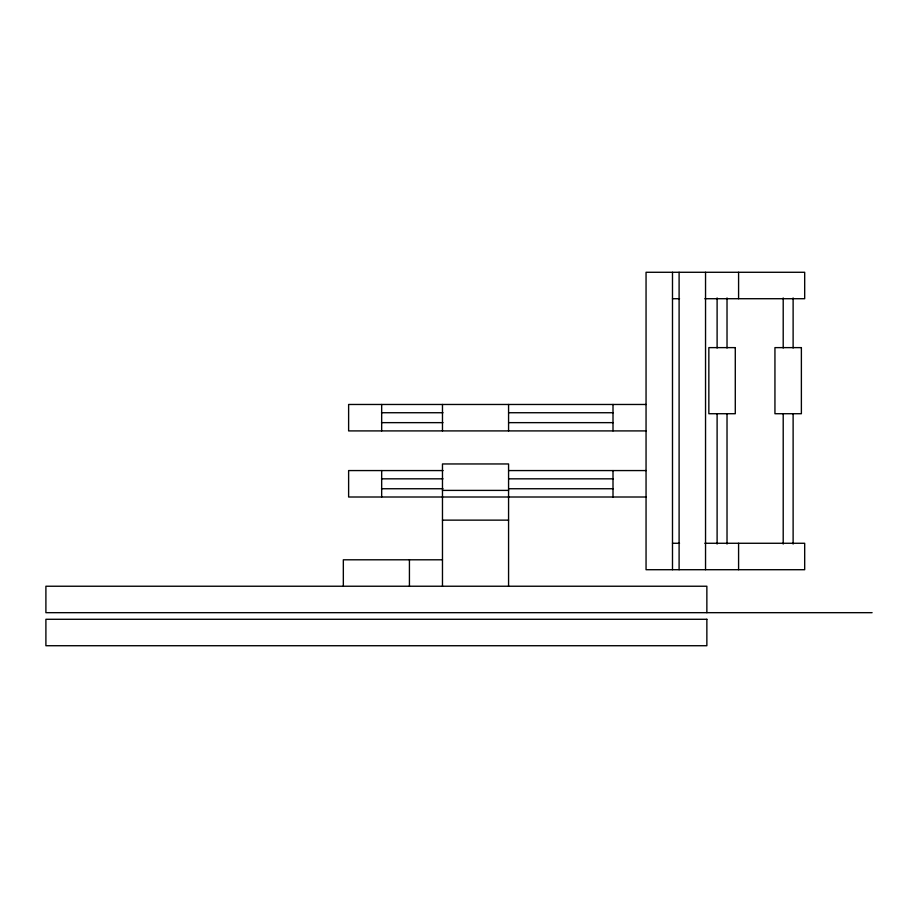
<?xml version="1.0" encoding="UTF-8"?>
<svg xmlns="http://www.w3.org/2000/svg" width="918" height="918" viewBox="0 0 918 918"><rect width="100%" height="100%" fill="white"/><g stroke="black" fill="none" stroke-linecap="round" stroke-linejoin="round"><path stroke-width="1.38" d="M672.492 298.717L679.527 298.717M704.84 298.717L804.684 298.717L804.684 272.279L646.054 272.279L646.054 569.711L804.684 569.711L804.684 543.272L704.84 543.272M646.054 404.471L348.622 404.471L348.622 430.909L646.054 430.909M381.509 412.733L442.992 412.733M508.779 412.733L613.167 412.733M381.509 422.647L442.992 422.647M508.779 422.647L613.167 422.647M443.073 470.567L348.622 470.567L348.622 497.005L508.572 497.005M508.756 470.567L646.054 470.567M381.509 478.829L442.992 478.829M508.779 478.829L613.167 478.829M381.509 488.743L442.992 488.743M508.779 488.743L613.167 488.743M442.476 490.396L508.572 490.396M508.756 497.005L646.054 497.005M442.476 520.139L508.572 520.139M672.492 543.272L679.527 543.272M442.476 559.796L343.332 559.796L343.332 586.235M872.1 612.673L45.9 612.673L45.9 586.235L706.86 586.235L706.86 612.673M793.118 297.937L793.118 348.014M793.118 413.834L793.118 544.053M783.203 297.937L783.203 348.014M783.203 413.834L783.203 544.053M738.588 272.279L738.588 298.717M738.588 543.272L738.588 569.711M727.022 297.937L727.022 348.014M727.022 413.834L727.022 544.053M717.107 297.937L717.107 348.014M717.107 413.834L717.107 544.053M705.54 272.279L705.54 569.711M679.102 272.279L679.102 569.711M672.492 272.279L672.492 569.711M613.006 404.471L613.006 430.909M613.006 470.567L613.006 497.005M508.572 404.471L508.572 430.909M508.572 586.235L508.572 463.957L442.476 463.957L442.476 586.235M442.476 404.471L442.476 430.909M409.428 559.796L409.428 586.235M381.67 404.471L381.67 430.909M381.67 470.567L381.67 497.005M735.284 347.624L708.845 347.624L708.845 413.72L735.284 413.72L735.284 347.624M801.38 347.624L774.941 347.624L774.941 413.72L801.38 413.72L801.38 347.624M706.86 619.283L45.9 619.283L45.9 645.721L706.86 645.721L706.86 619.283"/></g></svg>
